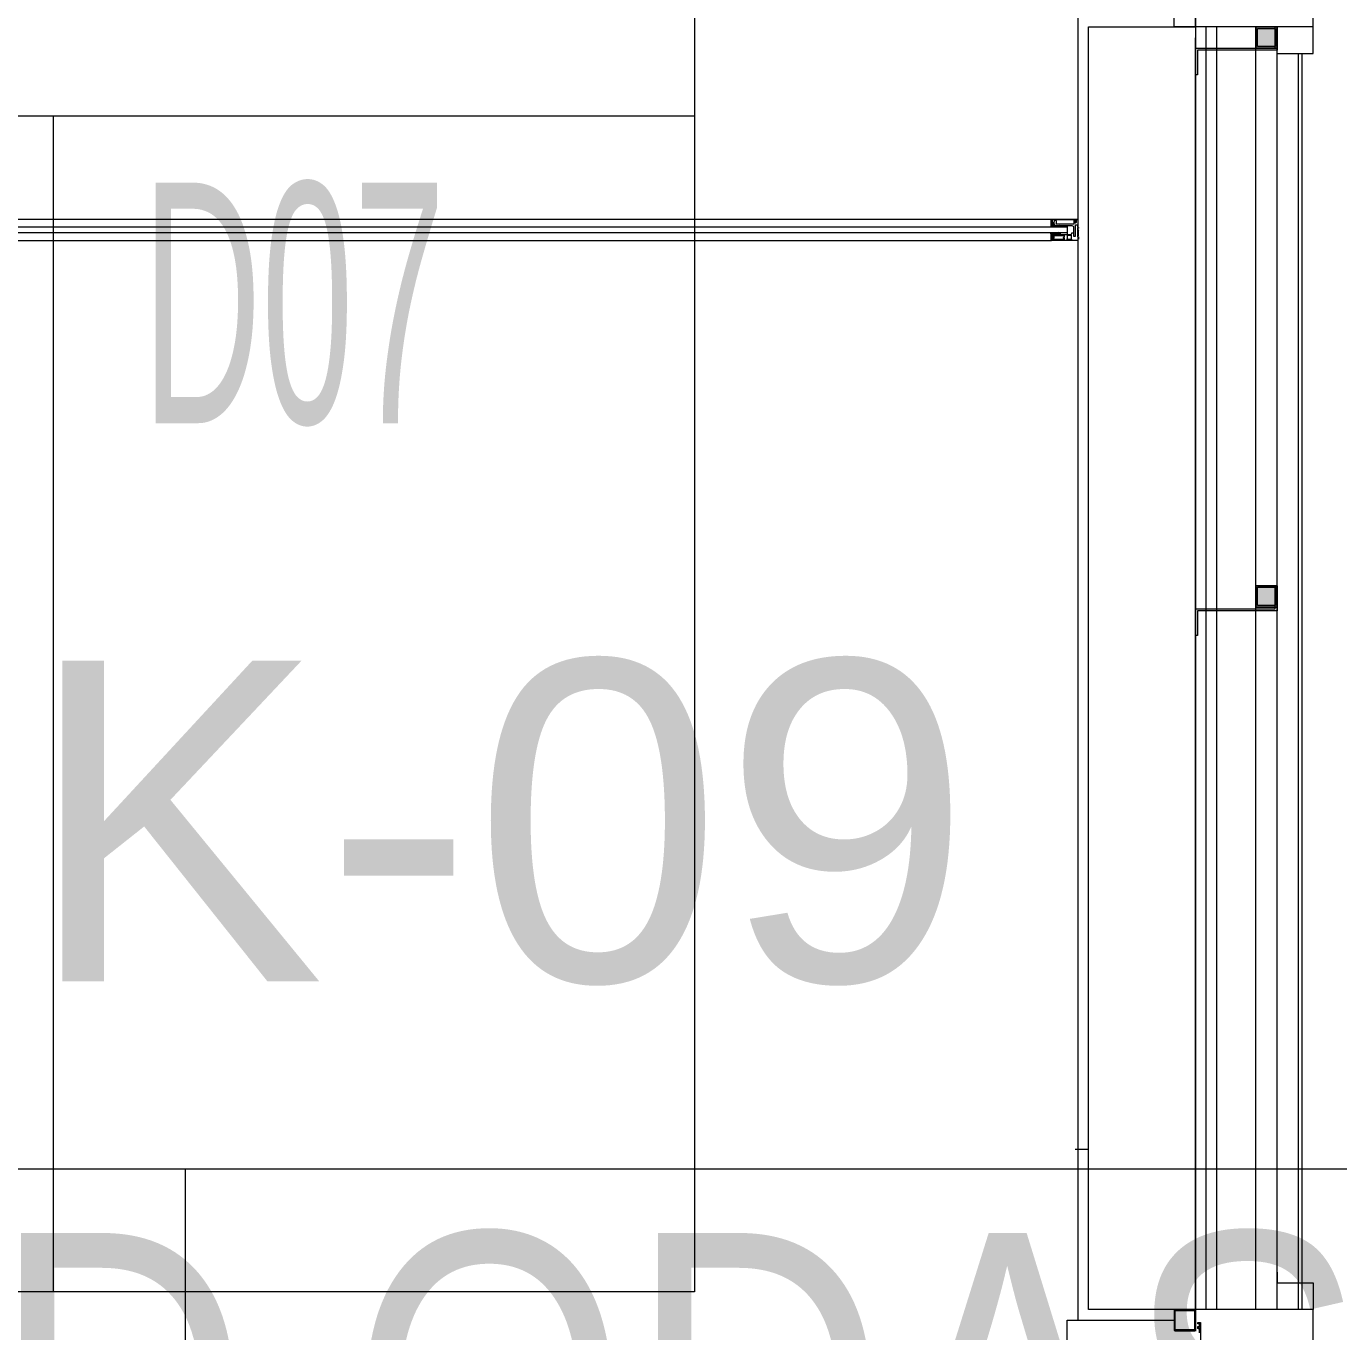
# Model space of a CAD drawing. Extents: x -9058 to 11890, y 0 to 4205.
# Drawn here: x 9636.3 to 9881.9, y 2531.7 to 2776 of the extents above; entities that cross this region are included whole.
import ezdxf
from ezdxf.enums import TextEntityAlignment as Align

# ---------------------------------------------------------------- set-up
doc = ezdxf.new("R2010")
doc.units = 0
doc.header["$MEASUREMENT"] = 0
doc.layers.get('0').update_dxf_attribs({"color": 9, "lineweight": 9})
for name, color, linetype, lineweight in [('06D', 9, 'Continuous', 9), ('10', 9, 'Continuous', 9), ('40A', 9, 'Continuous', 9), ('M-TEFRIS2-015', 129, 'Continuous', 9), ('M-TEFRIS2-015 @ 10 (1)', 129, 'Continuous', 9), ('M-TEFRIS2-015 @ 10 (2)', 129, 'Continuous', 9), ('M-TEFRIS2-015 @ 20', 129, 'Continuous', 9)]:
    doc.layers.add(name, color=color, linetype=linetype, lineweight=lineweight)
doc.styles.add('Arial', font='arial.ttf', dxfattribs={"height": 2.5})
doc.styles.add('MuuM_TEXT-STANDART', font='ARIALN.TTF')
pattern_1 = [(315, (17112.2689, -1273.90941), (-0.0883883476, -0.0883883476), []), (225, (17112.2689, -1273.90941), (-0.0883883476, 0.0883883476), [])]

# ---------------------------------------------------------------- blocks, each defined once
blk = doc.blocks.new('0a_roomno2')
blk.add_lwpolyline([(30, -16), (0, -16), (0, 0), (30, 0)], close=True)
for points in [[(0, 0), (30, 0)], [(0, -5), (30, -5)], [(24, -5), (24, -16)]]:
    blk.add_lwpolyline(points)
at = {"layer": '40A'}
blk.add_lwpolyline([(0, 0), (30, 0)], dxfattribs=at)
at = {"style": 'Arial'}
blk.add_attdef('ODANO', (0, 1.505), '', height=3, dxfattribs=at)
blk.add_attdef('MEKANADI', text='', height=3, dxfattribs=at).set_placement((0.525, -4.75), align=Align.BOTTOM_LEFT)
at = {"style": 'MuuM_TEXT-STANDART', "width": 0.6}
for tag, p in [('YER01', (15, -7)), ('TAVAN01', (20.625, -7)), ('DUVAR01', (26.25, -7)), ('YER02', (15, -10.375)), ('TAVAN02', (20.625, -10.375)), ('DUVAR02', (26.25, -10.375)), ('YER03', (15, -13.75)), ('TAVAN03', (20.625, -13.75)), ('DUVAR03', (26.25, -13.75))]:
    blk.add_attdef(tag, text='', height=2.25, dxfattribs=at).set_placement(p, align=Align.MIDDLE_CENTER)
at = {"style": 'MuuM_TEXT-STANDART'}
blk.add_attdef('M2', text='', height=2.25, dxfattribs=at).set_placement((1.323, -7.805), align=Align.MIDDLE_LEFT)
at = {"style": 'MuuM_TEXT-STANDART', "width": 0.6}
blk.add_attdef('TEMIZTAVANYUKSEKLIGI', text='', height=2.25, dxfattribs=at).set_placement((2.7, -13.162), align=Align.MIDDLE_LEFT)
blk = doc.blocks.new('*U647')
at = {"layer": 'M-TEFRIS2-015 @ 20'}
ref = blk.add_blockref('0a_roomno2', (9161.34, 2859.21), dxfattribs=dict(at, xscale=20, yscale=20, zscale=20))
ref.add_attrib('DUVAR01', 'D07', dxfattribs={"layer": '0', "height": 45, "style": 'MuuM_TEXT-STANDART', "width": 0.6}).set_placement((9686.34, 2724.21), align=Align.MIDDLE_CENTER)
blk = doc.blocks.new('p-s-profil')
at = {"layer": '10'}
blk.add_lwpolyline([(9, 15.3), (4.6, 15.3), (4.6, 0.4), (0, 0.4), (0, 0), (5, 0), (5, 14.9), (9, 14.9), (9, 15.3)], dxfattribs=at)
blk.add_lwpolyline([(9, 15.3), (4.6, 15.3), (4.6, 0.4), (0, 0.4), (0, 0), (5, 0), (5, 14.9), (9, 14.9), (9, 15.3)], dxfattribs=at)
blk = doc.blocks.new('p-kutu_profil_40x40')
h = blk.add_hatch(color=256)
h.dxf.hatch_style = 1
h.paths.add_polyline_path([(0, 0), (4, 0), (4, 4), (0, 4)])
h = blk.add_hatch(color=255)
h.dxf.hatch_style = 1
h.paths.add_polyline_path([(0, 0), (4, 0), (4, 4), (0, 4)])
blk.add_lwpolyline([(0, 0), (4, 0), (4, 4), (0, 4)], close=True)
at = {"layer": '10'}
for points in [[(0, 4), (4, 4), (4, 0), (0, 0)], [(0, 4), (4, 4), (4, 0), (0, 0)], [(0, 0), (4, 0), (4, 4), (0, 4)], [(0.3, 3.7), (3.7, 3.7), (3.7, 0.3), (0.3, 0.3)], [(0.3, 3.7), (3.7, 3.7), (3.7, 0.3), (0.3, 0.3)]]:
    blk.add_lwpolyline(points, close=True, dxfattribs=at)
blk = doc.blocks.new('*U681')
at = {"layer": 'M-TEFRIS2-015 @ 10 (1)', "xscale": 10, "yscale": 10, "zscale": 10}
blk.add_blockref('0a_roomno2', (9366, 2562.2), dxfattribs=at)
at = {"layer": 'M-TEFRIS2-015 @ 10 (2)', "xscale": 10, "yscale": 10, "zscale": 10}
blk.add_blockref('0a_roomno2', (9366, 2562.2), dxfattribs=at)
at = {"layer": 'M-TEFRIS2-015 @ 20'}
ref = blk.add_blockref('0a_roomno2', (9366, 2562.2), dxfattribs=dict(at, xscale=20, yscale=20, zscale=20))
ref.add_attrib('ODANO', ' PRS-1K-09', (9366, 2597.3), dxfattribs={"layer": '0', "height": 60, "style": 'Arial'})
ref.add_attrib('MEKANADI', 'SAT.MÜD.ODASI', dxfattribs={"layer": '0', "height": 60, "style": 'Arial', "width": 0.8}).set_placement((9376.5, 2472.2), align=Align.BOTTOM_LEFT)

msp = doc.modelspace()

# ---------------------------------------------------------------- hatches: boundary and pattern name
at = {"layer": 'M-TEFRIS2-015'}
h = msp.add_hatch(dxfattribs=at)
h.set_pattern_fill('NET', color=256, angle=405, style=0)
h.set_pattern_definition(pattern_1)
h.paths.add_polyline_path([(9828.55, 2738.76), (9828.49, 2738.76), (9828.45, 2738.87), (9828.45, 2738.91), (9828.47, 2738.91), (9828.47, 2739.04), (9828.18, 2739.04), (9828.18, 2738.91), (9828.22, 2738.91), (9828.17, 2738.76), (9828.09, 2738.77), (9827.92, 2738.4), (9828.02, 2738.4), (9828.02, 2738.44), (9828.19, 2738.63, 0.2599), (9828.26, 2738.4), (9828.51, 2738.4, 0.382682)])
h.paths.add_polyline_path([(9828.31, 2738.64), (9828.5, 2738.64, -2.16717)], flags=16)
h = msp.add_hatch(dxfattribs=at)
h.set_pattern_fill('NET', color=256, angle=405, style=0)
h.set_pattern_definition([(315, (17113.97888, -1277.6366), (-0.0883883476, -0.0883883476), []), (225, (17113.97888, -1277.6366), (-0.0883883476, 0.0883883476), [])])
h.paths.add_polyline_path([(9829.72, 2738.4), (9829.72, 2738.69), (9828.68, 2738.69), (9828.68, 2738.4)])
h = msp.add_hatch(dxfattribs=at)
h.set_pattern_fill('NET', color=256, angle=405, style=0)
h.set_pattern_definition(pattern_1)
h.paths.add_polyline_path([(9828.55, 2736.99), (9828.49, 2736.99), (9828.45, 2736.89), (9828.45, 2736.84), (9828.47, 2736.84), (9828.47, 2736.72), (9828.18, 2736.72), (9828.18, 2736.84), (9828.22, 2736.84), (9828.17, 2736.99), (9828.09, 2736.98), (9827.92, 2737.36), (9828.02, 2737.36), (9828.02, 2737.31), (9828.19, 2737.12, -0.2599), (9828.26, 2737.36), (9828.51, 2737.36, -0.382682)])
h.paths.add_polyline_path([(9828.31, 2737.12), (9828.5, 2737.12, 2.16717)], flags=16)
h = msp.add_hatch(dxfattribs=at)
h.set_pattern_fill('NET', color=256, angle=405, style=0)
h.set_pattern_definition([(315, (17120.48802, -1277.6366), (-0.0883883476, -0.0883883476), []), (225, (17120.48802, -1277.6366), (-0.0883883476, 0.0883883476), [])])
h.paths.add_polyline_path([(9829.72, 2737.04), (9829.72, 2737.36), (9828.68, 2737.36), (9828.68, 2737.04)])
h = msp.add_hatch(dxfattribs=at)
h.set_pattern_fill('NET', color=256, angle=405, style=0)
h.set_pattern_definition([(315, (17118.03198, -1298.68901), (-0.0883883476, -0.0883883476), []), (225, (17118.03198, -1298.68901), (-0.0883883476, 0.0883883476), [])])
h.paths.add_polyline_path([(9833.17, 2736.79), (9833.17, 2737.86), (9832.99, 2737.86), (9832.99, 2736.79)])

# ---------------------------------------------------------------- linework, layer by layer
at = {"layer": '06D'}
msp.add_lwpolyline([(9833.06, 2397.87), (9831.06, 2397.87), (9831.06, 2533.87), (9833.06, 2533.87)], dxfattribs=at)
at = {"layer": 'M-TEFRIS2-015'}
for p, q in [((9831.1, 2738.38), (9337.04, 2738.38)), ((9340.03, 2739.88), (9828.09, 2739.88)), ((9337.04, 2737.38), (9831.1, 2737.38)), ((9340.03, 2735.88), (9828.11, 2735.88))]:
    msp.add_line(p, q, dxfattribs=at)
for points in [[(9877.06, 2775.87), (9877.06, 2915.87)], [(9833.06, 2777.87), (9833.06, 2533.87)], [(9870.36, 2768.87), (9870.36, 2770.87), (9877.06, 2770.87), (9877.06, 2775.87), (9855.06, 2775.87), (9855.06, 2779.67)], [(9835.06, 2535.87), (9835.06, 2567.87), (9835.06, 2751.43), (9835.06, 2775.87), (9855.06, 2775.87), (9855.06, 2567.87), (9855.06, 2535.87), (9835.06, 2535.87)], [(9857.06, 2535.87), (9857.06, 2775.87)], [(9859.06, 2535.87), (9859.06, 2775.87)], [(9866.36, 2535.87), (9866.36, 2775.87)], [(9870.36, 2535.87), (9870.36, 2775.87)], [(9855.06, 2535.87), (9855.06, 2773.79)], [(9874.36, 2535.87), (9874.36, 2770.87)], [(9875.06, 2535.87), (9875.06, 2770.87)], [(9828.09, 2738.77), (9827.92, 2738.4)], [(9828.19, 2738.63), (9828.02, 2738.44), (9828.02, 2738.4)], [(9828.25, 2739.72), (9828.25, 2739.27), (9828.56, 2739.27), (9828.56, 2738.98), (9828.65, 2738.98), (9828.55, 2738.76), (9828.49, 2738.76), (9828.45, 2738.87), (9828.45, 2738.91), (9828.47, 2738.91), (9828.47, 2739.16), (9828.18, 2739.16), (9828.18, 2738.91), (9828.22, 2738.91), (9828.17, 2738.76), (9828.09, 2738.77), (9828.09, 2739.87), (9833.06, 2739.87)], [(9828.47, 2739.04), (9828.18, 2739.04)], [(9828.65, 2738.98), (9828.68, 2738.98), (9828.68, 2738.38)], [(9829.72, 2738.38), (9829.72, 2738.69)], [(9831.09, 2737.04), (9831.09, 2738.69)], [(9828.08, 2737), (9827.92, 2737.36)], [(9828.19, 2737.12), (9828.02, 2737.31), (9828.02, 2737.36)], [(9828.46, 2736.72), (9828.18, 2736.72)], [(9830.34, 2736.31), (9830.5, 2736.31), (9830.5, 2736.08), (9828.29, 2736.08), (9828.29, 2736.31), (9828.6, 2736.31), (9828.6, 2736.85), (9830.5, 2736.85)], [(9828.68, 2737.04), (9828.68, 2737.04), (9828.68, 2737.38)], [(9829.72, 2737.38), (9829.72, 2737.04)], [(9832.99, 2736.79), (9833.17, 2736.79), (9833.17, 2737.86)], [(9832.99, 2737.86), (9833.17, 2737.86)], [(9832.56, 2565.87), (9835.06, 2565.87)], [(9870.36, 2542.87), (9870.36, 2540.87), (9877.06, 2540.87), (9877.06, 2535.87), (9855.06, 2535.87), (9855.06, 2531.85)], [(9877.06, 2395.87), (9877.06, 2535.87)], [(9833.06, 2533.87), (9851.06, 2533.87)]]:
    msp.add_lwpolyline(points, dxfattribs=at)
for points in [[(9851.26, 2775.87, -0.414214), (9851.06, 2776.07), (9851.06, 2779.67, -0.414214), (9851.26, 2779.87), (9854.86, 2779.87, -0.414214), (9855.06, 2779.67), (9855.06, 2776.07, -0.414214), (9854.86, 2775.87)], [(9851.26, 2535.87, 0.414214), (9851.06, 2535.67), (9851.06, 2532.07, 0.414214), (9851.26, 2531.87), (9854.86, 2531.87, 0.414214), (9855.06, 2532.07), (9855.06, 2535.67, 0.414214), (9854.86, 2535.87)]]:
    msp.add_lwpolyline(points, format="xyb", close=True, dxfattribs=at)
for points in [[(9832.99, 2738.85), (9832.99, 2738.33), (9833.17, 2738.33), (9833.17, 2738.19), (9832.99, 2738.19), (9832.99, 2736.55), (9833.17, 2736.55), (9833.17, 2736.11), (9833.04, 2736.11), (9833.04, 2735.87), (9828.08, 2735.87), (9828.08, 2737), (9828.18, 2737), (9828.23, 2736.82), (9828.18, 2736.82), (9828.18, 2736.44), (9828.46, 2736.44), (9828.46, 2736.99), (9828.61, 2736.99), (9828.65, 2737.04), (9831.89, 2737.04), (9831.96, 2737.33), (9832.26, 2737.33), (9832.26, 2736.73), (9832.59, 2736.73), (9832.59, 2738.85)], [(9831.14, 2736.89), (9831.82, 2736.89), (9831.82, 2736.19), (9831.89, 2736.16), (9831.89, 2736.07), (9831.08, 2736.07), (9831.08, 2736.21), (9831.14, 2736.27)], [(9851.26, 2535.67), (9854.86, 2535.67), (9854.86, 2532.07), (9851.26, 2532.07)]]:
    msp.add_lwpolyline(points, close=True, dxfattribs=at)
for points in [[(9832.59, 2739.37), (9832.59, 2739.73), (9828.28, 2739.73), (9828.28, 2739.76, 0.561743), (9828.2, 2739.77, 0.595966), (9828.25, 2739.72, -2.204878)], [(9828.5, 2738.64), (9828.31, 2738.64, 1)], [(9828.56, 2738.98), (9828.68, 2739.56, -0.833203), (9828.99, 2739.55, -0.447088)], [(9828.68, 2738.69), (9831.94, 2738.69, -0.414214), (9832.26, 2738.36), (9832.26, 2737.33)], [(9828.99, 2739.55), (9828.99, 2739.1, 0.414214), (9829.09, 2739), (9832.34, 2739), (9832.34, 2739.73)], [(9833.06, 2739.87), (9833.06, 2739.73), (9832.72, 2739.73), (9832.72, 2739.25, -1), (9832.51, 2739.25)], [(9832.51, 2739.25, -0.305404), (9832.59, 2739.37, -5.773092)], [(9828.5, 2737.12), (9828.31, 2737.12, -1)], [(9830.5, 2736.85), (9830.5, 2736.43), (9830.34, 2736.43, 1), (9830.34, 2736.31, -1)], [(9855.83, 2531.55), (9855.83, 2531.88), (9855.82, 2531.88), (9855.82, 2532.03), (9855.83, 2532.03), (9855.83, 2532.3), (9855.82, 2532.3), (9855.82, 2532.43), (9855.65, 2532.43, 0.414214), (9855.62, 2532.4), (9855.62, 2532.3), (9855.57, 2532.3, -0.414214), (9855.52, 2532.35), (9855.52, 2532.66, -0.414214), (9855.59, 2532.73), (9855.61, 2532.73, -0.414214), (9855.62, 2532.72), (9855.62, 2532.62, 0.414214), (9855.67, 2532.57), (9855.79, 2532.57, 0.414214), (9855.84, 2532.62), (9855.84, 2533.29, 0.414214), (9855.79, 2533.34), (9855.67, 2533.34, 0.414214), (9855.62, 2533.29), (9855.62, 2533.19, -0.414214), (9855.61, 2533.18), (9855.59, 2533.18, -0.414214), (9855.52, 2533.25), (9855.52, 2533.47, -0.414214), (9855.53, 2533.48), (9856.01, 2533.48, -0.414214), (9856.02, 2533.47), (9856.02, 2525.49, -0.414214)]]:
    msp.add_lwpolyline(points, format="xyb", dxfattribs=at)
for centre, radius, start, end in [((9828.44, 2738.58), 0.253, 168.6676, 234.1258), ((9828.4, 2738.56), 0.125, 139.5402, 40.4598), ((9828.33, 2738.6), 0.273, 305.9738, 36.4289), ((9828.44, 2737.17), 0.253, 125.8742, 191.3324), ((9828.4, 2737.2), 0.125, 319.5402, 220.4598), ((9828.33, 2737.16), 0.273, 323.5711, 54.0262)]:
    msp.add_arc(centre, radius, start, end, dxfattribs=at)

# ---------------------------------------------------------------- block references
at = {"layer": 'M-TEFRIS2-015', "color": 6}
for name in ['*U647', '*U681']:
    msp.add_blockref(name, (0, 0), dxfattribs=at)
at = {"layer": 'M-TEFRIS2-015', "xscale": -1, "rotation": 270}
for p in [(9855.06, 2766.87), (9855.06, 2662)]:
    msp.add_blockref('p-s-profil', p, dxfattribs=at)
at = {"layer": 'M-TEFRIS2-015', "rotation": 270}
for p in [(9866.36, 2775.87), (9866.36, 2671.3)]:
    msp.add_blockref('p-kutu_profil_40x40', p, dxfattribs=at)

doc.saveas('drawing.dxf')
